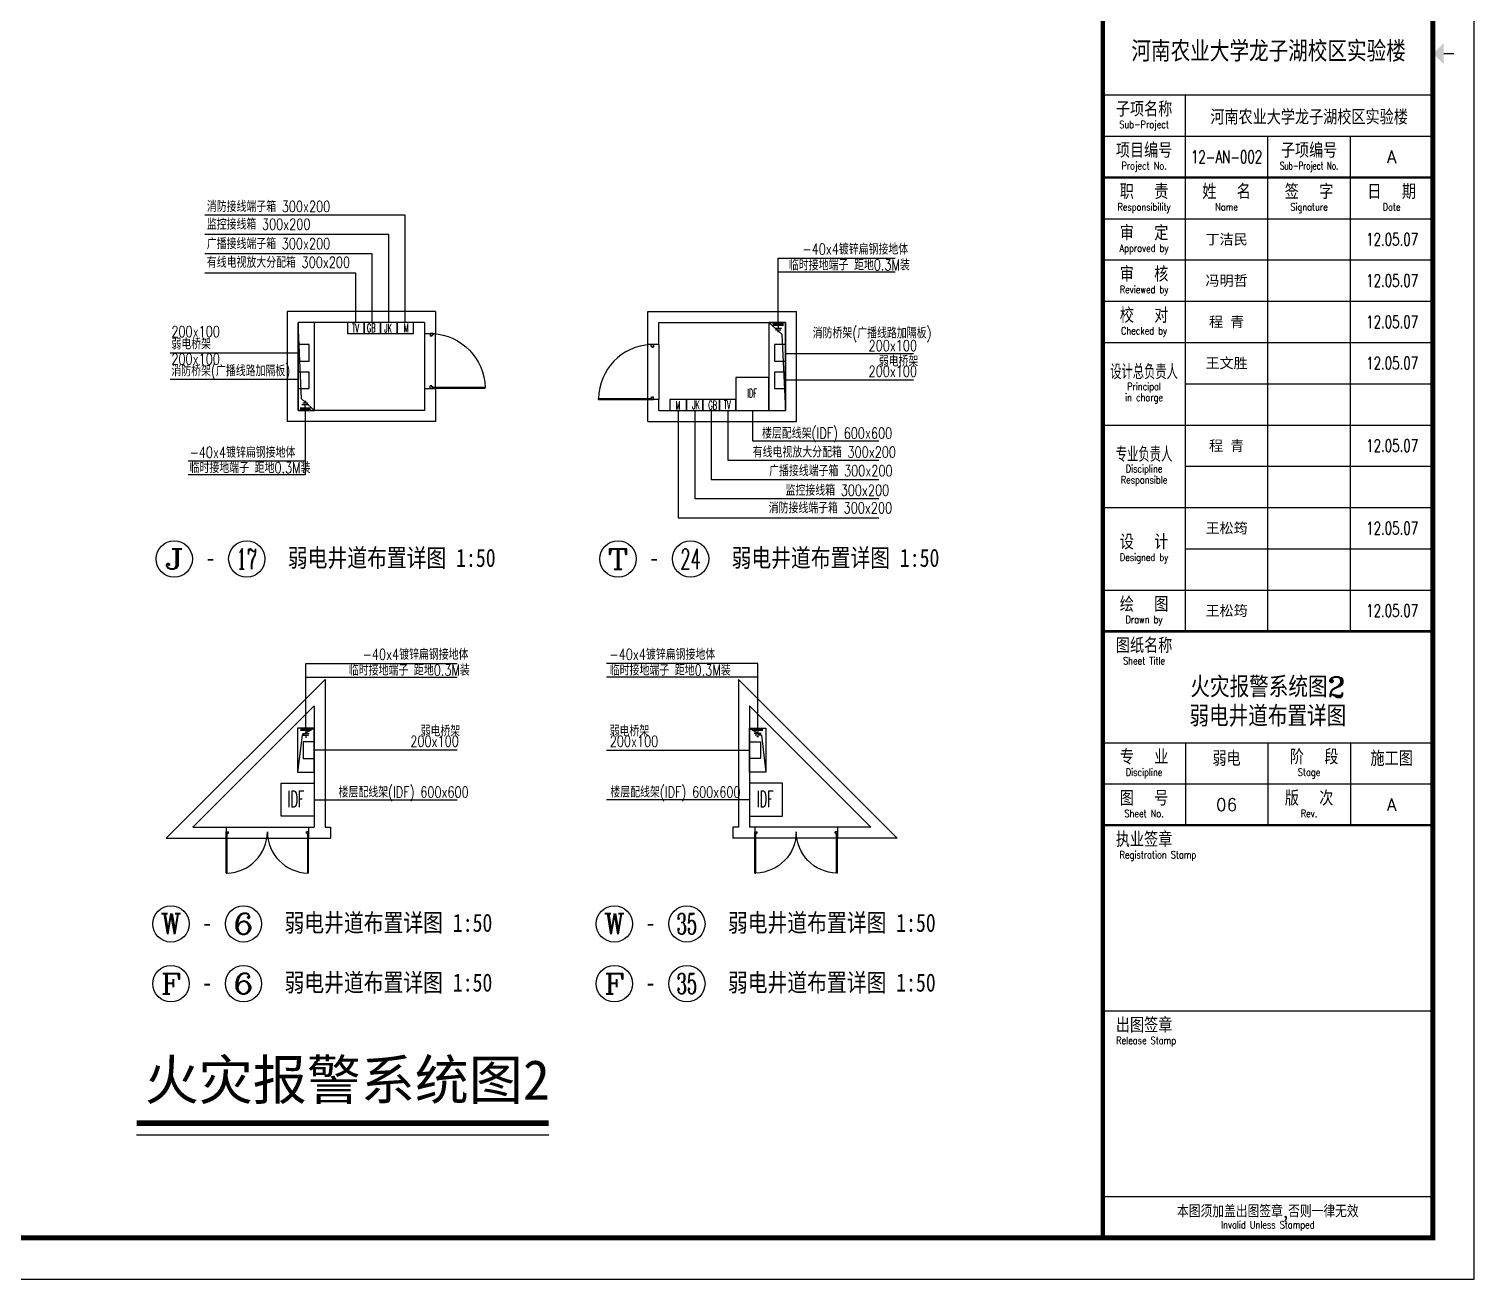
# Model space of a CAD drawing. Extents: x 913510 to 997610, y -270398 to 254224.
# Drawn here: x 962577 to 997610, y -200143 to -169843 of the extents above; entities that cross this region are included whole.
import ezdxf
from ezdxf.enums import TextEntityAlignment as Align

# ---------------------------------------------------------------- set-up
doc = ezdxf.new("R2010")
doc.units = 0
doc.header["$LTSCALE"] = 1000
doc.header["$MEASUREMENT"] = 0
for name, color, linetype in [('00-EQUIP', 3, 'Continuous'), ('A-墙线', 7, 'Continuous'), ('A-门', 8, 'Continuous'), ('AXIS', 3, 'Continuous'), ('AXIS_TEXT', 7, 'Continuous'), ('SM', 2, 'Continuous'), ('XR', 7, 'Continuous'), ('图框', 139, 'Continuous'), ('桥架', 1, 'Continuous'), ('电气-设备标注', 4, 'Continuous'), ('电气标注', 61, 'Continuous'), ('电气说明', 2, 'Continuous')]:
    doc.layers.add(name, color=color, linetype=linetype)
doc.styles.add('-宋体', font='', dxfattribs={"width": 0.8})
doc.styles.add('_COMPLEX', font='COMPLEX.shx', dxfattribs={"width": 0.5})
doc.styles.add('_TCH_AXIS', font='COMPLEX', dxfattribs={"bigfont": 'GBCBIG'})
doc.styles.add('COMPLEX', font='COMPLEX')
doc.styles.add('JIAO', font='tjromans.shx', dxfattribs={"bigfont": 'tjhztxt.shx'})
doc.styles.get("Standard").update_dxf_attribs({"font": 'simhei.ttf'})
doc.styles.add('TKZ1_tjhts.shx', font='tjromant.shx', dxfattribs={"bigfont": 'tjhts.shx'})
doc.styles.add('TKZ2_tjkts.shx', font='tjromant.shx', dxfattribs={"bigfont": 'tjkts.shx'})
doc.styles.add('标题大', font='simhei.ttf')
doc.styles.add('车', font='simhei.ttf')
doc.styles.get('-宋体').set_extended_font_data('SimSun')

# ---------------------------------------------------------------- blocks, each defined once
blk = doc.blocks.new('_AXISO')
blk.add_circle((0, 0), 0.5)
at = {"layer": 'AXIS_TEXT', "style": 'COMPLEX', "width": 1.041667}
blk.add_attdef('A', text='', height=0.56, dxfattribs=at).set_placement((-0.25, -0.28), (0.25, -0.28), align=Align.FIT)
blk = doc.blocks.new('m1000')
at = {"layer": 'A-墙线'}
for p, q in [((0, 0), (0, 200)), ((1000, 0), (1000, 200))]:
    blk.add_line(p, q, dxfattribs=at)
at = {"layer": 'A-门'}
for p, q in [((0, 1100), (0, 100)), ((0, 1100), (20, 1100)), ((20, 1100), (20, 150)), ((0, 150), (30, 150)), ((0, 100), (50, 100)), ((30, 150), (30, 130)), ((30, 130), (50, 130)), ((50, 130), (50, 100)), ((950, 130), (950, 100)), ((970, 130), (950, 130)), ((1000, 100), (950, 100)), ((970, 150), (970, 130)), ((1000, 150), (970, 150)), ((1000, 150), (1000, 100))]:
    blk.add_line(p, q, dxfattribs=at)
blk.add_arc((0, 100), 1000, 2.866, 88.854, dxfattribs=at)
blk = doc.blocks.new('A$C7B8A24CE')
at = {"layer": '桥架'}
for p, q in [((300, 1600), (64, 1388)), ((64, 1388), (0, 0))]:
    blk.add_line(p, q, dxfattribs=at)
blk.add_lwpolyline([(300, 0), (0, 0), (0, 1600), (300, 1600)], close=True, dxfattribs=at)
blk = doc.blocks.new('_M24')
for p, q in [((-0.25, -0.375), (0.25, -0.375)), ((-0.1875, -0.5), (0.1875, -0.5)), ((-0.0625, -0.625), (0.0625, -0.625))]:
    blk.add_line(p, q)
blk.add_lwpolyline([(0, 0), (0, -0.375)])
at = {"width": 0.8, "flags": 9}
blk.add_attdef('S', (0.25, -0.5), '', height=0.2, dxfattribs=at)
blk = doc.blocks.new('m1800')
at = {"layer": 'A-墙线'}
for p, q in [((-900, -100), (-900, 100)), ((900, -100), (900, 100))]:
    blk.add_line(p, q, dxfattribs=at)
at = {"layer": 'A-门'}
for p, q in [((-900, 900), (-900, 0)), ((-900, 900), (-880, 900)), ((-880, 900), (-880, 50)), ((880, 900), (880, 50)), ((900, 900), (880, 900)), ((900, 900), (900, 0)), ((-900, 50), (-870, 50)), ((-900, 0), (-850, 0)), ((-870, 50), (-870, 30)), ((-870, 30), (-850, 30)), ((-850, 30), (-850, 0)), ((850, 30), (850, 0)), ((870, 30), (850, 30)), ((900, 0), (850, 0)), ((870, 50), (870, 30)), ((900, 50), (870, 50))]:
    blk.add_line(p, q, dxfattribs=at)
for centre, start, end in [((-900, 0), 0, 88.7267), ((900, 0), 91.2733, 180)]:
    blk.add_arc(centre, 900, start, end, dxfattribs=at)
blk = doc.blocks.new('A$C6FA94C0C')
at = {"layer": '00-EQUIP', "color": 1}
for p, q in [((300, 800), (80, 672)), ((80, 672), (0, 0))]:
    blk.add_line(p, q, dxfattribs=at)
blk.add_lwpolyline([(0, 0), (300, 0), (300, 800), (0, 800)], close=True, dxfattribs=at)
blk = doc.blocks.new('TJAD_TK_A1')
at = {"color": 0}
for p, q in [((1251.38, 643.45), (1331.38, 643.45)), ((1271.38, 513.45), (1271.38, 643.45)), ((1251.38, 633.45), (1331.38, 633.45)), ((1291.38, 513.45), (1291.38, 633.45)), ((1311.38, 513.45), (1311.38, 633.45)), ((1251.38, 613.45), (1331.38, 613.45)), ((1251.38, 603.45), (1331.38, 603.45)), ((1251.38, 593.45), (1331.38, 593.45)), ((1251.38, 583.45), (1331.38, 583.45)), ((1271.38, 573.45), (1331.38, 573.45)), ((1251.38, 563.45), (1331.38, 563.45)), ((1271.38, 553.45), (1331.38, 553.45)), ((1251.38, 543.45), (1331.38, 543.45)), ((1271.38, 533.45), (1331.38, 533.45)), ((1251.38, 523.45), (1331.38, 523.45)), ((1251.38, 486.45), (1331.38, 486.45)), ((1271.38, 486.45), (1271.38, 466.45)), ((1291.38, 486.45), (1291.38, 466.45)), ((1311.38, 486.45), (1311.38, 466.45)), ((1251.38, 476.45), (1331.38, 476.45)), ((1251.38, 421.45), (1331.38, 421.45)), ((1251.38, 376.45), (1331.38, 376.45))]:
    blk.add_line(p, q, dxfattribs=at)
for points, const_width in [([(1251.38, 940.45), (1251.38, 366.45)], 1), ([(1251.38, 623.45), (1331.38, 623.45)], 0.6), ([(1251.38, 513.45), (1331.38, 513.45)], 0.6), ([(1251.38, 466.45), (1331.38, 466.45)], 0.6)]:
    blk.add_lwpolyline(points, dxfattribs=dict(at, const_width=const_width))
at = {"layer": '图框', "color": 0}
for p, q in [((1341.38, 356.45), (1341.38, 950.45)), ((500.38, 356.45), (1341.38, 356.45))]:
    blk.add_line(p, q, dxfattribs=at)
at = {"layer": '图框', "color": 0, "const_width": 1.2}
blk.add_lwpolyline([(1331.38, 940.45), (525.38, 940.45), (525.38, 366.45), (1331.38, 366.45)], close=True, dxfattribs=at)
at = {"layer": '图框', "color": 0, "const_width": 0.3}
blk.add_lwpolyline([(1333.99, 653.45), (1336.49, 653.45)], dxfattribs=at)
at = {"layer": '图框', "color": 0}
blk.add_solid([(1333.99, 650.95), (1333.99, 655.95), (1331.49, 653.45)], dxfattribs=at)
at = {"color": 0, "style": 'TKZ2_tjkts.shx'}
for s, height, p in [('子项名称', 3.6, (1261.38, 640)), ('项目编号', 3.6, (1261.38, 630)), ('职  责', 3.6, (1261.38, 620)), ('姓  名', 3.6, (1281.38, 620)), ('签  字', 3.6, (1301.38, 620)), ('日  期', 3.6, (1321.38, 620)), ('审  定', 3.6, (1261.38, 610)), ('审  核', 3.6, (1261.38, 600)), ('校  对', 3.6, (1261.38, 590)), ('设  计', 3.6, (1261.38, 535.1)), ('绘  图', 3.6, (1261.38, 520)), ('图纸名称', 3.6, (1261.38, 510)), ('专  业', 3.6, (1261.38, 483)), (' 阶  段', 3.6, (1301.38, 483)), ('图  号', 3.6, (1261.38, 473)), ('版  次', 3.6, (1301.38, 473)), ('执业签章', 3.6, (1261.38, 463)), ('出图签章', 3.6, (1261.38, 418)), ('本图须加盖出图签章,否则一律无效', 3, (1291.38, 372.88))]:
    blk.add_text(s, height=height, dxfattribs=at).set_placement(p, align=Align.MIDDLE_CENTER)
at = {"color": 0, "style": 'TKZ2_tjkts.shx', "width": 0.8}
for s, height, p in [('Sub-Project', 1.8, (1261.38, 636.3)), ('Project No.', 1.8, (1261.38, 626.3)), ('Responsibility', 1.8, (1261.38, 616.3)), ('Name', 1.8, (1281.38, 616.3)), ('Signature', 1.8, (1301.38, 616.3)), ('Date', 1.8, (1321.38, 616.3)), ('Approved by', 1.8, (1261.38, 606.3)), ('Reviewed by', 1.8, (1261.38, 596.3)), ('Checked by', 1.8, (1261.38, 586.3)), ('设计总负责人', 3.6, (1261.38, 576.33)), ('in charge', 1.8, (1261.38, 570.15)), ('Principal', 1.8, (1261.38, 572.8)), ('专业负责人', 3.6, (1261.38, 556.33)), ('Discipline', 1.8, (1261.38, 552.87)), ('Responsible', 1.8, (1261.38, 550.15)), ('Designed by', 1.8, (1261.38, 531.4)), ('Drawn by', 1.8, (1261.38, 516.3)), ('Sheet Title', 1.8, (1261.38, 506.3)), ('Discipline', 1.8, (1261.38, 479.3)), ('Stage', 1.8, (1301.38, 479.3)), ('Sheet No.', 1.8, (1261.38, 469.3)), ('Rev.', 1.8, (1301.38, 469.3)), ('Registration Stamp', 1.8, (1264.74, 459.3)), ('Release Stamp', 1.8, (1261.89, 414.3)), ('Invalid Unless Stamped', 1.8, (1291.38, 369.62))]:
    blk.add_text(s, height=height, dxfattribs=at).set_placement(p, align=Align.MIDDLE_CENTER)
at = {"layer": '图框', "color": 0}
for s, height, style, p in [('河南农业大学龙子湖校区实验楼', 5, 'TKZ1_tjhts.shx', (1291.57, 654.02)), ('河南农业大学龙子湖校区实验楼', 3.6, 'TKZ1_tjhts.shx', (1301.38, 638.06)), ('子项编号', 3.6, 'TKZ2_tjkts.shx', (1301.38, 630)), ('A', 3, 'TKZ1_tjhts.shx', (1321.38, 628.45)), ('丁洁民', 2.5, '车', (1281.38, 608.45)), ('冯明哲', 2.5, '车', (1281.38, 598.45)), ('程 青', 2.5, '车', (1281.38, 588.45)), ('王文胜', 2.5, '车', (1281.38, 578.45)), ('程 青', 2.5, '车', (1281.38, 558.45)), ('王松筠', 2.5, '车', (1281.38, 538.45)), ('王松筠', 2.5, '车', (1281.38, 518.45)), ('弱电', 3.6, 'TKZ1_tjhts.shx', (1281.38, 482.61)), ('施工图', 3.6, 'TKZ1_tjhts.shx', (1321.38, 482.61)), ('A', 3, 'TKZ1_tjhts.shx', (1321.38, 471.45))]:
    blk.add_text(s, height=height, dxfattribs=dict(at, style=style)).set_placement(p, align=Align.MIDDLE_CENTER)
at = {"layer": '图框', "color": 0, "width": 0.7}
for s, height, style, p in [('12-AN-002', 3, 'TKZ1_tjhts.shx', (1281.38, 628.45)), ('Sub-Project No.', 1.8, 'TKZ2_tjkts.shx', (1301.38, 626.3)), ('12.05.07', 3, 'TKZ1_tjhts.shx', (1321.51, 608.45)), ('12.05.07', 3, 'TKZ1_tjhts.shx', (1321.51, 598.45)), ('12.05.07', 3, 'TKZ1_tjhts.shx', (1321.51, 588.45)), ('12.05.07', 3, 'TKZ1_tjhts.shx', (1321.51, 578.45)), ('12.05.07', 3, 'TKZ1_tjhts.shx', (1321.51, 558.45)), ('12.05.07', 3, 'TKZ1_tjhts.shx', (1321.51, 538.45)), ('12.05.07', 3, 'TKZ1_tjhts.shx', (1321.51, 518.45))]:
    blk.add_text(s, height=height, dxfattribs=dict(at, style=style)).set_placement(p, align=Align.MIDDLE_CENTER)

msp = doc.modelspace()

# ---------------------------------------------------------------- linework, layer by layer
for points in [[(969101, -177493), (969101, -177893), (969368, -177893), (969368, -177493)], [(980916, -177893), (980916, -177493), (980650, -177493), (980650, -177893)], [(969101, -178160), (969101, -178560), (969368, -178560), (969368, -178160)], [(980916, -178560), (980916, -178160), (980650, -178160), (980650, -178560)], [(969491, -187524), (969491, -187124), (969224, -187124), (969224, -187524)], [(980044, -187524), (980044, -187124), (980311, -187124), (980311, -187524)]]:
    msp.add_lwpolyline(points, close=True)
at = {"layer": '00-EQUIP'}
for points in [[(970301, -177226), (970701, -177226), (970701, -176960), (970301, -176960)], [(970701, -177226), (971101, -177226), (971101, -176960), (970701, -176960)], [(971101, -177226), (971501, -177226), (971501, -176960), (971101, -176960)], [(971501, -177226), (971901, -177226), (971901, -176960), (971501, -176960)], [(980516, -178293), (979716, -178293), (979716, -179093), (980516, -179093)], [(978516, -178826), (978116, -178826), (978116, -179093), (978516, -179093)], [(978916, -178826), (978516, -178826), (978516, -179093), (978916, -179093)], [(979316, -178826), (978916, -178826), (978916, -179093), (979316, -179093)], [(979716, -178826), (979316, -178826), (979316, -179093), (979716, -179093)], [(968691, -188125), (969491, -188125), (969491, -188925), (968691, -188925)], [(980844, -188125), (980044, -188125), (980044, -188925), (980844, -188925)]]:
    msp.add_lwpolyline(points, close=True, dxfattribs=at)
at = {"layer": 'A-墙线'}
for p, q in [((972434, -176693), (968834, -176693)), ((968834, -176693), (968834, -179360)), ((972434, -176693), (972434, -177226)), ((977583, -177493), (977583, -176693)), ((977583, -176693), (981183, -176693)), ((981183, -179360), (981183, -176693)), ((969101, -179093), (969101, -176960)), ((972168, -176960), (969101, -176960)), ((969501, -179093), (969501, -176960)), ((972168, -176960), (972168, -177226)), ((977850, -177493), (977850, -176960)), ((977850, -176960), (980916, -176960)), ((980916, -176960), (980916, -179093)), ((972168, -178560), (972168, -179093)), ((972434, -178560), (972434, -179360)), ((977583, -179360), (977583, -178826)), ((977850, -179093), (977850, -178826)), ((972434, -179360), (968834, -179360)), ((972168, -179093), (969101, -179093)), ((977583, -179360), (981183, -179360)), ((977850, -179093), (980916, -179093)), ((965908, -189458), (969758, -185608)), ((969758, -185608), (969758, -189191)), ((983627, -189458), (979777, -185608)), ((979777, -185608), (979777, -189191)), ((966551, -189191), (969491, -186252)), ((969491, -186252), (969491, -189191)), ((982983, -189191), (980044, -186252)), ((980044, -186252), (980044, -189191)), ((965908, -189458), (967358, -189458)), ((966551, -189191), (967358, -189191)), ((967358, -189191), (967358, -189458)), ((969358, -189191), (969491, -189191)), ((969358, -189191), (969358, -189458)), ((969358, -189458), (969891, -189458)), ((969758, -189191), (969891, -189191)), ((969891, -189191), (969891, -189458)), ((979777, -189191), (979644, -189191)), ((979644, -189191), (979644, -189458)), ((980177, -189458), (979644, -189458)), ((980177, -189191), (980044, -189191)), ((980177, -189191), (980177, -189458)), ((982983, -189191), (982177, -189191)), ((982177, -189191), (982177, -189458)), ((983627, -189458), (982177, -189458))]:
    msp.add_line(p, q, dxfattribs=at)
at = {"layer": 'A-门'}
for p, q in [((972168, -177226), (972168, -178560)), ((972434, -178560), (972434, -177226)), ((977583, -178826), (977583, -177493)), ((977850, -177493), (977850, -178826)), ((967358, -189191), (969358, -189191)), ((967358, -189458), (969358, -189458)), ((982177, -189191), (980177, -189191)), ((982177, -189458), (980177, -189458))]:
    msp.add_line(p, q, dxfattribs=at)
at = {"layer": 'XR', "color": 1, "const_width": 66.7}
for points in [[(980872, -177007), (980610, -177007)], [(969145, -179046), (969408, -179046)], [(969422, -186827), (969160, -186827)], [(980112, -186827), (980375, -186827)]]:
    msp.add_lwpolyline(points, dxfattribs=at)
at = {"layer": '电气标注'}
for p, q in [((971701, -174360), (966839, -174360)), ((971701, -176960), (971701, -174360)), ((971301, -174826), (966839, -174826)), ((971301, -176960), (971301, -174826)), ((970901, -175293), (966839, -175293)), ((970901, -176960), (970901, -175293)), ((980741, -175400), (983578, -175400)), ((980741, -176971), (980741, -175400)), ((970501, -175760), (966839, -175760)), ((970501, -176960), (970501, -175760)), ((980741, -175734), (983578, -175734)), ((966001, -177693), (969101, -177693)), ((984017, -177718), (980916, -177718)), ((966001, -178335), (969101, -178335)), ((984017, -178360), (980916, -178360)), ((969277, -179082), (969277, -180653)), ((978316, -179093), (978316, -181693)), ((978716, -179093), (978716, -181226)), ((979116, -179093), (979116, -180760)), ((979516, -179093), (979516, -180293)), ((980116, -179093), (980116, -179826)), ((980116, -179826), (983179, -179826)), ((969277, -180319), (966439, -180319)), ((979516, -180293), (983179, -180293)), ((969277, -180653), (966439, -180653)), ((979116, -180760), (983179, -180760)), ((978716, -181226), (983179, -181226)), ((978316, -181693), (983179, -181693)), ((969291, -185220), (972955, -185220)), ((969291, -186791), (969291, -185220)), ((980244, -185220), (976580, -185220)), ((980244, -186791), (980244, -185220)), ((969291, -185554), (972955, -185554)), ((980244, -185554), (976580, -185554)), ((972955, -187324), (969491, -187324)), ((976580, -187324), (980044, -187324)), ((969491, -188525), (972955, -188525)), ((980044, -188525), (976580, -188525))]:
    msp.add_line(p, q, dxfattribs=at)
at = {"layer": '电气说明'}
msp.add_line((965188, -196646, -231), (975180, -196646, -231), dxfattribs=at)
at = {"layer": '电气说明', "const_width": 138, "elevation": -1128}
msp.add_lwpolyline([(965188, -196364), (975180, -196364)], dxfattribs=at)

# ---------------------------------------------------------------- block references
at = {"layer": '00-EQUIP', "xscale": -1.333333333333333, "yscale": 1.333333333333333, "zscale": 1.333333333333333, "rotation": 180}
msp.add_blockref('A$C7B8A24CE', (969101, -176960), dxfattribs=at)
at = {"layer": '00-EQUIP', "yscale": 1.333333333333333, "zscale": 1.333333333333333}
for name, p, xscale in [('A$C7B8A24CE', (980916, -179093), -1.333333333333333), ('A$C6FA94C0C', (969091, -187858), 1.333333333333333), ('A$C6FA94C0C', (980444, -187858), -1.333333333333333)]:
    msp.add_blockref(name, p, dxfattribs=dict(at, xscale=xscale))
at = {"layer": 'A-门'}
for name, p, xscale, yscale, zscale, rotation in [('m1000', (972168, -178560), -1.333333333333333, 1.333333333333333, 1.333333333333333, 270), ('m1000', (977850, -178826), 1.333333333333333, 1.333333333333333, 1.333333333333333, 90.00000000000001), ('m1800', (968358, -189302), 1.111111111007631, 1.111111111007631, 1.111111111111111, 180), ('m1800', (981177, -189302), -1.111111111007631, 1.111111111007631, 1.111111111111111, 180)]:
    msp.add_blockref(name, p, dxfattribs=dict(at, xscale=xscale, yscale=yscale, zscale=zscale, rotation=rotation))
at = {"layer": 'AXIS'}
ref = msp.add_blockref('_AXISO', (966100, -182690, -132), dxfattribs=dict(at, xscale=880, yscale=880, zscale=880))
ref.add_attrib('A', 'J', dxfattribs={"layer": 'AXIS_TEXT', "height": 498, "style": '_TCH_AXIS', "width": 1.909091}).set_placement((965852, -182939, -132), (966349, -182939, -132), align=Align.FIT)
ref = msp.add_blockref('_AXISO', (967859, -182690, -132), dxfattribs=dict(at, xscale=880, yscale=880, zscale=880))
ref.add_attrib('A', '17', dxfattribs={"layer": 'AXIS_TEXT', "height": 497.8, "style": '_TCH_AXIS', "width": 0.724138}).set_placement((967610, -182939, -132), (968108, -182939, -132), align=Align.FIT)
ref = msp.add_blockref('_AXISO', (976858, -182690, -132), dxfattribs=dict(at, xscale=880, yscale=880, zscale=880))
ref.add_attrib('A', 'T', dxfattribs={"layer": 'AXIS_TEXT', "height": 498, "style": '_TCH_AXIS', "width": 1.4}).set_placement((976609, -182939, -132), (977107, -182939, -132), align=Align.FIT)
ref = msp.add_blockref('_AXISO', (978616, -182690, -132), dxfattribs=dict(at, xscale=880, yscale=880, zscale=880))
ref.add_attrib('A', '24', dxfattribs={"layer": 'AXIS_TEXT', "height": 497.8, "style": '_TCH_AXIS', "width": 0.583333}).set_placement((978367, -182939, -132), (978865, -182939, -132), align=Align.FIT)
ref = msp.add_blockref('_AXISO', (966021, -191534, -132), dxfattribs=dict(at, xscale=880, yscale=880, zscale=880))
ref.add_attrib('A', 'W', dxfattribs={"layer": 'AXIS_TEXT', "height": 498, "style": '_TCH_AXIS', "width": 0.954545}).set_placement((965772, -191783, -132), (966270, -191783, -132), align=Align.FIT)
ref = msp.add_blockref('_AXISO', (967779, -191534, -132), dxfattribs=dict(at, xscale=880, yscale=880, zscale=880))
ref.add_attrib('A', '6', dxfattribs={"layer": 'AXIS_TEXT', "height": 498, "style": '_TCH_AXIS', "width": 1.5}).set_placement((967530, -191783, -132), (968028, -191783, -132), align=Align.FIT)
ref = msp.add_blockref('_AXISO', (976769, -191534, -132), dxfattribs=dict(at, xscale=880, yscale=880, zscale=880))
ref.add_attrib('A', 'W', dxfattribs={"layer": 'AXIS_TEXT', "height": 498, "style": '_TCH_AXIS', "width": 0.954545}).set_placement((976520, -191783, -132), (977018, -191783, -132), align=Align.FIT)
ref = msp.add_blockref('_AXISO', (978527, -191534, -132), dxfattribs=dict(at, xscale=880, yscale=880, zscale=880))
ref.add_attrib('A', '35', dxfattribs={"layer": 'AXIS_TEXT', "height": 497.8, "style": '_TCH_AXIS', "width": 0.636364}).set_placement((978278, -191783, -132), (978776, -191783, -132), align=Align.FIT)
ref = msp.add_blockref('_AXISO', (966021, -192983, -132), dxfattribs=dict(at, xscale=880, yscale=880, zscale=880))
ref.add_attrib('A', 'F', dxfattribs={"layer": 'AXIS_TEXT', "height": 498, "style": '_TCH_AXIS', "width": 1.3125}).set_placement((965772, -193232, -132), (966270, -193232, -132), align=Align.FIT)
ref = msp.add_blockref('_AXISO', (967779, -192983, -132), dxfattribs=dict(at, xscale=880, yscale=880, zscale=880))
ref.add_attrib('A', '6', dxfattribs={"layer": 'AXIS_TEXT', "height": 498, "style": '_TCH_AXIS', "width": 1.5}).set_placement((967530, -193232, -132), (968028, -193232, -132), align=Align.FIT)
ref = msp.add_blockref('_AXISO', (976769, -192983, -132), dxfattribs=dict(at, xscale=880, yscale=880, zscale=880))
ref.add_attrib('A', 'F', dxfattribs={"layer": 'AXIS_TEXT', "height": 498, "style": '_TCH_AXIS', "width": 1.3125}).set_placement((976520, -193232, -132), (977018, -193232, -132), align=Align.FIT)
ref = msp.add_blockref('_AXISO', (978527, -192983, -132), dxfattribs=dict(at, xscale=880, yscale=880, zscale=880))
ref.add_attrib('A', '35', dxfattribs={"layer": 'AXIS_TEXT', "height": 497.8, "style": '_TCH_AXIS', "width": 0.636364}).set_placement((978278, -193232, -132), (978776, -193232, -132), align=Align.FIT)
at = {"layer": 'XR', "color": 1, "yscale": 333.3333333333333, "zscale": 333.3333333333333}
for p, xscale in [((980741, -176971), 333.3333333333333), ((969291, -186791), 333.3333333333333), ((980244, -186791), -333.3333333333333)]:
    msp.add_blockref('_M24', p, dxfattribs=dict(at, xscale=xscale))
at = {"layer": 'XR', "color": 1, "xscale": 333.3333333333333, "yscale": 333.3333333333333, "zscale": 333.3333333333333, "rotation": 180}
msp.add_blockref('_M24', (969277, -179082), dxfattribs=at)
at = {"layer": '图框', "xscale": 100, "yscale": 100, "zscale": 100}
msp.add_blockref('TJAD_TK_A1', (863472, -235788), dxfattribs=at)

# ---------------------------------------------------------------- texts
at = {"style": '_COMPLEX', "width": 0.5}
for s, height, p in [('TV', 208, (970412, -177200)), ('GB', 208, (970771, -177194)), ('JK', 208, (971192, -177200)), ('M', 208, (971661, -177190)), ('IDF', 208, (979993, -178777)), ('M', 208, (978252, -179071)), ('JK', 208, (978657, -179061)), ('GB', 208, (979048, -179067)), ('TV', 208, (979422, -179061)), ('IDF', 400, (968846, -188709)), ('IDF', 400, (980222, -188709))]:
    msp.add_text(s, height=height, dxfattribs=at).set_placement(p)
at = {"layer": 'SM', "style": '-宋体'}
msp.add_text('火灾报警系统图2', height=960, dxfattribs=at).set_placement((965385, -195793, -1128))
at = {"layer": '图框', "style": 'TKZ1_tjhts.shx'}
for s, height, p in [('火灾报警系统图2', 500, (992610, -185793)), ('弱电井道布置详图', 500, (992610, -186500)), ('06', 300, (991610, -188643))]:
    msp.add_text(s, height=height, dxfattribs=at).set_placement(p, align=Align.MIDDLE_CENTER)
at = {"layer": '电气-设备标注', "color": 4, "style": '标题大', "width": 0.8}
for s, p in [('弱电井道布置详图 1:50', (971372, -182882, -132)), ('弱电井道布置详图 1:50', (982129, -182882, -132)), ('-', (966979, -182882, -132)), ('-', (977736, -182882, -132)), ('弱电井道布置详图 1:50', (971292, -191727, -132)), ('弱电井道布置详图 1:50', (982040, -191727, -132)), ('-', (966900, -191727, -132)), ('-', (977648, -191727, -132)), ('弱电井道布置详图 1:50', (971292, -193175, -132)), ('弱电井道布置详图 1:50', (982040, -193175, -132)), ('-', (966900, -193175, -132)), ('-', (977648, -193175, -132))]:
    msp.add_text(s, height=440, dxfattribs=at).set_placement(p, align=Align.CENTER)
at = {"layer": '电气标注', "style": 'JIAO', "width": 0.75}
for s, height, p in [('消防接线端子箱 300x200', 266.67, (966890, -174280)), ('监控接线箱 300x200', 266.67, (966890, -174709)), ('广播接线端子箱 300x200', 266.67, (966890, -175181)), ('-40x4镀锌扁钢接地体', 266.67, (981329, -175314)), ('临时接地端子 距地0.3M装', 266.67, (981001, -175696)), ('200x100', 266.7, (966031, -177312)), ('消防桥架(广播线路加隔板)', 266.67, (981576, -177345)), ('弱电桥架', 266.7, (966031, -177612)), ('200x100', 266.7, (982932, -177650)), ('消防桥架(广播线路加隔板)', 266.67, (966031, -178261)), ('200x100', 266.7, (966031, -177978)), ('弱电桥架', 266.7, (983178, -178028)), ('200x100', 266.7, (982932, -178274)), ('楼层配线架(IDF) 600x600', 266.67, (980349, -179774)), ('-40x4镀锌扁钢接地体', 266.67, (966473, -180237)), ('临时接地端子 距地0.3M装', 266.67, (966473, -180610)), ('广播接线端子箱 300x200', 266.67, (980521, -180684)), ('监控接线箱 300x200', 266.67, (980919, -181156)), ('消防接线端子箱 300x200', 266.67, (980510, -181585)), ('-40x4镀锌扁钢接地体', 266.67, (970669, -185134)), ('-40x4镀锌扁钢接地体', 266.67, (976651, -185134)), ('临时接地端子 距地0.3M装', 266.67, (970334, -185516)), ('临时接地端子 距地0.3M装', 266.67, (976658, -185516)), ('弱电桥架', 266.7, (972072, -186992)), ('弱电桥架', 266.7, (976655, -186992)), ('200x100', 266.7, (971823, -187239)), ('200x100', 266.7, (976658, -187239)), ('楼层配线架(IDF) 600x600', 266.67, (970084, -188472)), ('楼层配线架(IDF) 600x600', 266.67, (976672, -188472))]:
    msp.add_text(s, height=height, dxfattribs=at).set_placement(p)
for p in [(966890, -175500), (980124, -180098)]:
    msp.add_text('有线电视放大分配箱 300x200', height=266.67, dxfattribs=at).set_placement(p, align=Align.MIDDLE_LEFT)

doc.saveas('drawing.dxf')
